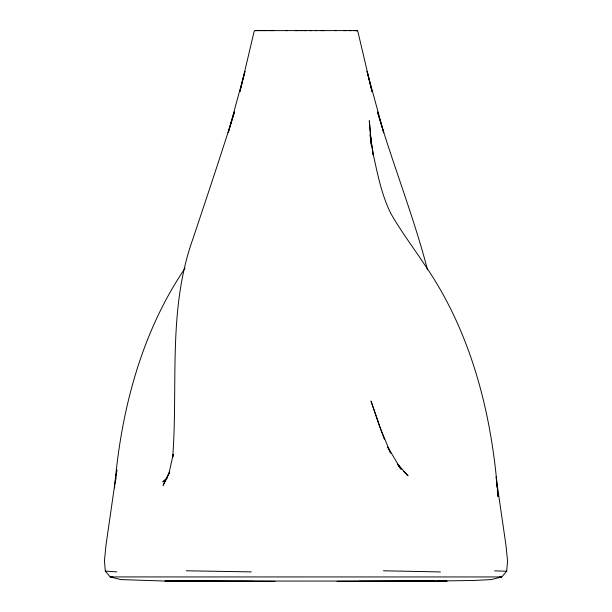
<?xml version="1.0" encoding="UTF-8"?>
<svg xmlns="http://www.w3.org/2000/svg" width="612" height="612" viewBox="0 0 612 612"><rect width="100%" height="100%" fill="white"/><g stroke="black" fill="none" stroke-linecap="round" stroke-linejoin="round"><path stroke-width="0.92" d="M114.597 487.925L114.742 486.027M114.895 484.123C121.65 408.334 141.877 331.735 185.084 268.209M447.097 581.04L337.082 581.4L414.867 581.308L473.619 580.49L491.252 579.587L501.763 576.948L506.682 571.218L507.562 561.028L505.933 545.009L496.018 476.87M115.691 480.344L116.012 477.498M116.226 475.601L116.861 469.901L106.067 544.504L104.438 560.776L105.318 571.118L110.236 576.925L120.748 579.587L164.903 581.04L434.512 581.094M169.631 472.143L163.121 485.4L169.096 472.778L173.204 454.341L172.683 457.348C178.184 384.596 167.642 309.305 192.834 239.124C206.94 196.804 221.169 154.522 234.457 111.935L228.23 132.712L244.976 71.336L239.958 91.525L253.972 32.023L254.347 31.036L255.28 30.6M169.677 472.02L165.737 479.999L166.801 478.791M167.573 477.582L162.815 481.873L166.074 479.165M499.384 577.032L501.763 576.948L110.236 576.925L112.662 576.864M414.867 581.308L432.493 581.102M438.253 581.048L446.676 580.956L438.161 581.04M356.865 30.6L343.982 30.615M173.25 581.094L252.894 581.308M259.121 30.615L259.733 30.615M420.199 581.224L359.106 581.308M262.808 30.608L255.571 30.608M266.044 30.608L268.018 30.615M269.341 30.615L274.107 30.608M300.331 30.615L301.793 30.615M315.272 30.615L316.672 30.615M321.07 30.608L324.513 30.608M349.016 30.615L350.118 30.608M353.568 30.608L356.949 30.6L357.852 31.48L372.027 91.678L367.016 71.39L383.762 132.812L377.543 111.973C393.065 164.965 413.681 216.434 427.536 269.884M267.069 30.615L260.712 30.608M267.98 30.608L287.464 30.608M295.298 30.615L336.11 30.6M236.224 581.4L274.918 581.4L165.324 580.956L197.133 581.308L191.801 581.224M350.431 30.608L351.456 30.615M285.399 30.6L298.381 30.608M303.889 30.608L306.314 30.615M310.177 30.615L311.638 30.615M334.42 30.6L345.948 30.608M258.425 30.608L255.12 30.6M263.94 30.615L264.789 30.615M494.611 570.858L506.682 571.218M164.903 581.04L171.391 581.079M383.441 570.789L440.449 571.929M251.325 571.899L186.247 570.782M116.877 571.899L105.318 571.118M403.744 471.508L408.051 475.822L397.67 464.248M397.41 463.98L400.806 469.083L388.934 449.017L390.272 452.253L379.853 426.992L371.002 401.067L382.01 433.089M397.662 464.324L401.923 469.35M387.534 447.074L389.27 450.264M390.135 451.855L391.007 453.454M382.684 434.849L384.382 439.24M370.987 140.645L369.304 120.725L371.484 145.549L370.62 137.019L373.32 154.974L373.06 153.482C377.581 173.946 381.528 194.96 391.03 213.833C401.051 231.367 413.291 247.5 424.384 264.361C471.485 332.232 492.17 415.081 498.015 496.569L497.273 489.998M369.885 134.579L373.32 154.974M496.638 484.367L496.952 487.183M371.147 142.542L371.392 145.388M356.949 30.6L355.962 30.699L356.949 30.6"/></g></svg>
